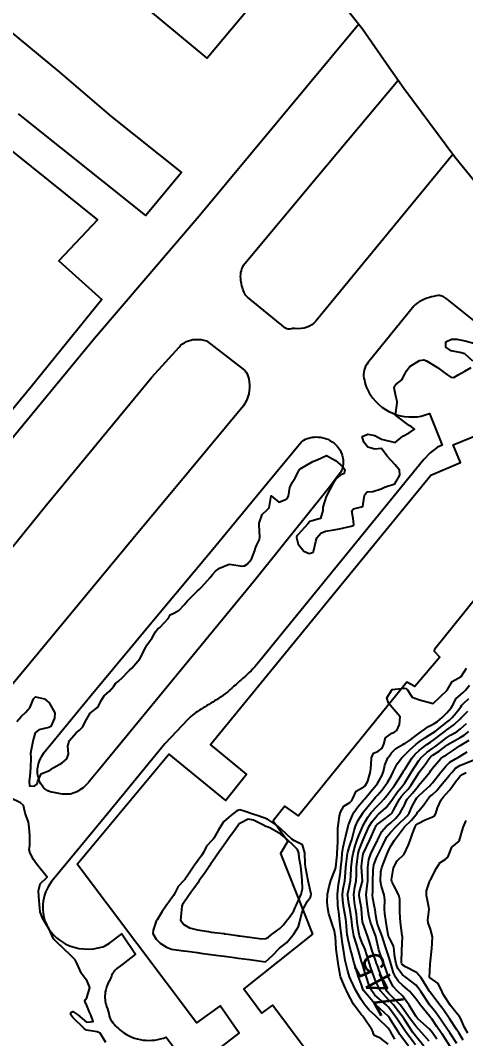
# Model space of a CAD drawing. Header units: metres. Extents: x 307586 to 320046, y 7427249 to 7434250.
# Drawn here: x 317828.1 to 317893, y 7431614.8 to 7431763.3 of the extents above; entities that cross this region are included whole.
import ezdxf
from ezdxf.enums import TextEntityAlignment as Align

# ---------------------------------------------------------------- set-up
doc = ezdxf.new("R2010")
doc.units = ezdxf.units.M
doc.header["$MEASUREMENT"] = 0
for name, color, linetype in [('Area', 45, 'Continuous'), ('Cotas', 45, 'Continuous'), ('Curvas de Nivel 1m', 11, 'Continuous'), ('Curvas de Nivel 5m', 15, 'Continuous'), ('Edificações', 30, 'Continuous'), ('Vias Primárias', 230, 'Continuous')]:
    doc.layers.add(name, color=color, linetype=linetype)
doc.styles.add('Style-STANDARD', font='STANDARD.shx')

msp = doc.modelspace()

# ---------------------------------------------------------------- linework, layer by layer
at = {"layer": 'Area'}
msp.add_polyline3d([(317872.87, 7431768.56, 740.93), (317878, 7431762.09, 740.42), (317881.49, 7431757.01, 740.73), (317884.03, 7431753.41, 740.48), (317891.44, 7431743.39, 740.62), (317896.98, 7431736.58, 740.92)], dxfattribs=at)
at = {"layer": 'Curvas de Nivel 1m', "flags": 128}
for points, elevation in [([(317894.07, 7431713.58), (317892.92, 7431714.64), (317892.18, 7431714.86), (317890.93, 7431715.1), (317890.12, 7431715.63), (317890.15, 7431716.42), (317890.95, 7431716.78), (317891.74, 7431716.82), (317892.95, 7431716.58), (317894.37, 7431716.15)], 741), ([(317827.59, 7431661.04), (317828.28, 7431661.79), (317828.85, 7431662.35), (317829.5, 7431663.13), (317830, 7431664.33), (317830.32, 7431664.62), (317831.61, 7431664.32), (317832.3, 7431663.77), (317833.1, 7431662.3), (317833.07, 7431661.51), (317832.54, 7431660.31), (317832.26, 7431660.13), (317830.78, 7431659.8), (317830.25, 7431659.36), (317829.94, 7431658.33), (317829.68, 7431656.88), (317829.59, 7431656.34), (317829.63, 7431655.76), (317829.56, 7431654.34), (317829.47, 7431653.04), (317829.38, 7431652.34), (317829.45, 7431651.64), (317830.16, 7431651.6), (317830.56, 7431651.93), (317830.64, 7431652.33), (317831.11, 7431653.39), (317832.19, 7431653.83), (317832.51, 7431653.98), (317832.97, 7431654.3), (317834.2, 7431655.01), (317834.89, 7431655.59), (317835.1, 7431656.27), (317835.04, 7431657.46), (317835.28, 7431658.27), (317836.25, 7431659.36), (317836.73, 7431659.78), (317837.2, 7431660.25), (317837.56, 7431660.96), (317838.28, 7431662.24), (317839.41, 7431663.11), (317839.97, 7431664.22), (317840.32, 7431664.79), (317841.09, 7431665.44), (317841.73, 7431666.2), (317841.98, 7431666.55), (317842.34, 7431666.84), (317843.04, 7431667.5), (317843.68, 7431668.18), (317844.03, 7431668.51), (317844.37, 7431668.8), (317845.53, 7431670.15), (317846.4, 7431671.85), (317846.48, 7431672.06), (317846.52, 7431672.14), (317847.3, 7431673.25), (317847.82, 7431674.13), (317848.07, 7431674.49), (317848.44, 7431674.73), (317849.68, 7431676.1), (317849.94, 7431676.61), (317850.46, 7431676.82), (317851.26, 7431677.29), (317852, 7431678.07), (317852.23, 7431678.33), (317852.49, 7431678.63), (317853.2, 7431679.35), (317853.9, 7431680.06), (317854.21, 7431680.35), (317854.51, 7431680.63), (317855.76, 7431682.03), (317856.09, 7431682.46), (317856.54, 7431682.95), (317857.15, 7431683.41), (317858.55, 7431684), (317860.55, 7431683.67), (317860.8, 7431683.72), (317861.15, 7431683.96), (317861.82, 7431684.7), (317862.27, 7431685.95), (317862.33, 7431686.2), (317862.59, 7431686.79), (317862.97, 7431687.58), (317863.03, 7431687.95), (317862.9, 7431689.67), (317862.9, 7431689.95), (317863.35, 7431691.22), (317864.14, 7431691.94), (317864.37, 7431692.22), (317864.67, 7431693.93), (317865.77, 7431693.02), (317866.67, 7431693.37), (317866.99, 7431693.58), (317867.19, 7431693.89), (317867.41, 7431695.16), (317867.71, 7431695.89), (317868.1, 7431696.49), (317868.72, 7431697.61), (317868.81, 7431697.79), (317868.9, 7431697.88), (317870.73, 7431698.96), (317871.36, 7431699.22), (317872.74, 7431699.83), (317874.04, 7431699.12), (317874.73, 7431698.53), (317875.1, 7431698.18), (317875.41, 7431697.8), (317875.32, 7431697.2), (317874.71, 7431696.95), (317874.08, 7431696.44), (317873.69, 7431695.82), (317872.67, 7431693.83), (317872.21, 7431692.28), (317872.18, 7431691.83), (317871.85, 7431690.62), (317870.63, 7431690.29), (317870.29, 7431690.19), (317870, 7431689.86), (317868.61, 7431688.29), (317868.4, 7431688.09), (317868.35, 7431687.88), (317868.59, 7431686.92), (317869.45, 7431685.87), (317870.23, 7431685.52), (317870.57, 7431685.61), (317870.73, 7431685.69), (317870.85, 7431685.85), (317871.17, 7431687.27), (317871.35, 7431687.84), (317871.92, 7431688.52), (317872.61, 7431688.8), (317873.79, 7431688.99), (317874.62, 7431689.14), (317876.35, 7431689.51), (317876.62, 7431689.62), (317876.74, 7431689.78), (317876.64, 7431690.64), (317876.45, 7431691.78), (317876.66, 7431692.03), (317878.03, 7431692.39), (317878.25, 7431693.76), (317878.31, 7431694.13), (317878.68, 7431694.51), (317879.51, 7431694.58), (317880.69, 7431694.96), (317881.19, 7431695.23), (317882.69, 7431695.71), (317883.44, 7431696.97), (317883.36, 7431697.7), (317882.73, 7431698.49), (317881.58, 7431699.72), (317880.76, 7431700.86), (317879.76, 7431700.74), (317878.76, 7431701.06), (317878.2, 7431701.77), (317877.93, 7431702.62), (317878.78, 7431702.93), (317879.78, 7431702.75), (317880.78, 7431702.23), (317882.77, 7431701.71), (317883.85, 7431702.63), (317884.79, 7431703.15), (317885.58, 7431703.68), (317885.14, 7431704.03), (317884.8, 7431704.21), (317882.81, 7431705.71), (317883.03, 7431707.51), (317883.03, 7431707.71), (317882.85, 7431708.49), (317882.59, 7431709.71), (317882.63, 7431709.95), (317882.87, 7431710.18), (317883.71, 7431710.87), (317884.16, 7431711.7), (317884.4, 7431712.2), (317884.9, 7431712.81), (317886.28, 7431713.67), (317886.91, 7431713.8), (317887.33, 7431713.66), (317888.9, 7431712.69), (317890.27, 7431711.63), (317890.89, 7431711.26), (317891.28, 7431711.23), (317891.92, 7431711.6), (317892.9, 7431712.12), (317893.84, 7431712.65)], 741), ([(317881.72, 7431613.94), (317880.67, 7431614.77), (317879.73, 7431615.22), (317879.55, 7431615.55), (317879.53, 7431615.73), (317879.36, 7431616.11), (317878.25, 7431617.75), (317878.03, 7431618.02), (317877.77, 7431618.31), (317876.65, 7431619.77), (317875.81, 7431621.43), (317875.67, 7431621.78), (317875.52, 7431622.07), (317874.79, 7431623.79), (317874.52, 7431625.12), (317874.43, 7431625.79), (317874.17, 7431627.5), (317874.14, 7431627.8), (317874.03, 7431629.67), (317874.02, 7431629.8), (317873.91, 7431630.49), (317873.58, 7431631.46), (317873.45, 7431631.81), (317873.08, 7431632.95), (317872.91, 7431633.82), (317872.82, 7431634.68), (317872.89, 7431635.82), (317873.13, 7431636.96), (317873.38, 7431637.81), (317874.02, 7431639.44), (317874.09, 7431639.74), (317874.09, 7431639.8), (317874.28, 7431641.57), (317874.29, 7431641.8), (317874.38, 7431643.49), (317874.39, 7431643.8), (317874.4, 7431645.49), (317874.42, 7431645.8), (317874.65, 7431647.26), (317874.78, 7431647.79), (317875.25, 7431648.67), (317876.14, 7431649.2), (317876.44, 7431649.48), (317876.58, 7431649.78), (317877.06, 7431650.87), (317878.17, 7431651.5), (317878.32, 7431651.61), (317878.43, 7431651.76), (317878.76, 7431652.34), (317879.14, 7431653.75), (317879.23, 7431654.77), (317879.28, 7431655.74), (317879.57, 7431656.39), (317880.23, 7431656.66), (317880.84, 7431657.12), (317881.08, 7431657.72), (317881.32, 7431658.65), (317882.26, 7431659.34), (317882.53, 7431659.43), (317882.98, 7431659.7), (317883.4, 7431660.58), (317883.47, 7431661.7), (317882.31, 7431663.06), (317881.77, 7431663.72), (317881.54, 7431664.5), (317882.33, 7431665.71), (317884.13, 7431665.9), (317884.34, 7431665.86), (317884.51, 7431665.69), (317885.22, 7431664.57), (317886.32, 7431664.2), (317888.31, 7431663.64), (317890.33, 7431665.61), (317891.08, 7431666.88), (317892.36, 7431667.59), (317893.15, 7431668.81)], 742), ([(317882.71, 7431614.68), (317882.13, 7431615.7), (317881.74, 7431616.3), (317880.29, 7431617.72), (317879.77, 7431618.19), (317878.97, 7431618.94), (317878.3, 7431619.75), (317877.79, 7431620.46), (317877.02, 7431621.77), (317876.28, 7431623.33), (317876.11, 7431623.78), (317875.84, 7431624.63), (317875.54, 7431625.78), (317875.46, 7431626.18), (317875.2, 7431627.79), (317875.09, 7431628.59), (317874.93, 7431629.79), (317874.79, 7431630.92), (317874.7, 7431631.79), (317874.52, 7431633.22), (317874.44, 7431633.8), (317874.38, 7431634.22), (317874.34, 7431635.8), (317874.5, 7431637.29), (317874.59, 7431637.79), (317874.77, 7431639.04), (317874.84, 7431639.79), (317874.95, 7431640.88), (317875.03, 7431641.79), (317875.16, 7431642.69), (317875.41, 7431643.79), (317875.54, 7431644.33), (317875.9, 7431645.78), (317875.95, 7431645.93), (317876.1, 7431646.29), (317876.53, 7431647.37), (317876.73, 7431647.77), (317877.3, 7431648.6), (317878.14, 7431649.57), (317878.31, 7431649.76), (317879.13, 7431650.77), (317879.98, 7431651.73), (317880.18, 7431652), (317880.8, 7431653.11), (317881.03, 7431653.72), (317881.26, 7431654.67), (317881.7, 7431655.72), (317881.91, 7431656.02), (317882.22, 7431656.46), (317882.84, 7431657.09), (317883.88, 7431657.69), (317884.12, 7431657.81), (317884.24, 7431657.87), (317884.82, 7431658.25), (317886.26, 7431659.33), (317886.46, 7431659.46), (317886.72, 7431659.66), (317887.61, 7431660.31), (317888.28, 7431660.62), (317888.91, 7431661.01), (317889.61, 7431661.62), (317890.3, 7431662.3), (317890.91, 7431663), (317891.25, 7431663.6), (317891.6, 7431664.32), (317892.33, 7431664.97), (317892.68, 7431665.24), (317893, 7431665.58), (317893.6, 7431666.32)], 743), ([(317884.67, 7431613.67), (317883.73, 7431614.98), (317883.42, 7431615.38), (317883.22, 7431615.69), (317882.38, 7431617.08), (317881.97, 7431617.71), (317881.88, 7431617.83), (317881.77, 7431617.97), (317879.88, 7431619.73), (317879.78, 7431619.82), (317878.17, 7431621.75), (317878.04, 7431621.98), (317877.82, 7431622.63), (317877.42, 7431623.76), (317877.19, 7431624.42), (317876.77, 7431625.77), (317876.36, 7431627.29), (317876.24, 7431627.78), (317875.9, 7431629.21), (317875.78, 7431629.78), (317875.77, 7431629.92), (317875.59, 7431631.78), (317875.54, 7431632.18), (317875.28, 7431633.79), (317875.12, 7431634.94), (317875.08, 7431635.79), (317875.18, 7431636.6), (317875.41, 7431637.79), (317875.48, 7431638.31), (317875.57, 7431639.78), (317875.61, 7431640.2), (317875.81, 7431641.78), (317875.85, 7431641.99), (317876.06, 7431642.65), (317876.35, 7431643.5), (317876.42, 7431643.78), (317876.75, 7431645.11), (317876.97, 7431645.77), (317877.32, 7431646.55), (317878.06, 7431647.76), (317878.08, 7431647.8), (317878.12, 7431647.85), (317879.69, 7431649.74), (317879.9, 7431649.98), (317880.15, 7431650.27), (317880.83, 7431651.06), (317881.33, 7431651.72), (317881.66, 7431652.24), (317882.19, 7431653.15), (317882.47, 7431653.71), (317883.05, 7431654.85), (317883.67, 7431655.7), (317883.94, 7431655.97), (317884.22, 7431656.22), (317884.95, 7431656.96), (317885.76, 7431657.67), (317886.25, 7431658.04), (317887.19, 7431658.71), (317888.26, 7431659.37), (317888.63, 7431659.63), (317889.53, 7431660.36), (317890.28, 7431660.95), (317890.65, 7431661.24), (317891.04, 7431661.6), (317891.62, 7431662.28), (317892.31, 7431663.19), (317892.49, 7431663.41), (317892.66, 7431663.59), (317893.5, 7431664.39)], 744), ([(317886.94, 7431613.65), (317885.73, 7431615.16), (317885.34, 7431615.66), (317884.54, 7431616.88), (317884.01, 7431617.68), (317883.77, 7431618.02), (317883.05, 7431618.97), (317882.49, 7431619.7), (317881.79, 7431620.43), (317880.62, 7431621.72), (317879.83, 7431623.29), (317879.72, 7431623.62), (317879.69, 7431623.73), (317879.2, 7431625.1), (317879, 7431625.74), (317878.61, 7431627.01), (317878.38, 7431627.75), (317878.25, 7431628.12), (317877.89, 7431628.86), (317877.54, 7431629.76), (317877.43, 7431630.25), (317877.23, 7431631.77), (317877.09, 7431632.92), (317876.97, 7431633.77), (317876.82, 7431634.63), (317876.74, 7431635.77), (317876.89, 7431636.87), (317877.06, 7431637.77), (317877.12, 7431638.66), (317877.12, 7431639.77), (317877.19, 7431640.62), (317877.36, 7431641.77), (317877.51, 7431642.31), (317878.07, 7431643.76), (317878.98, 7431645.75), (317879.39, 7431646.45), (317880.12, 7431647.32), (317880.33, 7431647.52), (317880.61, 7431647.73), (317881.41, 7431648.44), (317882.14, 7431649.34), (317882.38, 7431649.71), (317883.1, 7431650.76), (317883.88, 7431651.68), (317884.18, 7431652.07), (317885.14, 7431653.68), (317886.21, 7431655.35), (317886.34, 7431655.53), (317886.44, 7431655.66), (317887.35, 7431656.52), (317888.24, 7431657.14), (317888.53, 7431657.34), (317888.92, 7431657.63), (317890.25, 7431658.63), (317890.84, 7431659.02), (317891.78, 7431659.59), (317892.06, 7431659.8), (317892.27, 7431659.97), (317893.13, 7431660.73)], 746), ([(317887.72, 7431614.39), (317886.6, 7431615.65), (317885.75, 7431616.59), (317884.93, 7431617.67), (317883.78, 7431619.3), (317883.62, 7431619.52), (317883.48, 7431619.68), (317881.81, 7431621.37), (317881.52, 7431621.71), (317881.24, 7431622.29), (317880.74, 7431623.72), (317880.16, 7431625.42), (317880.05, 7431625.73), (317879.86, 7431626.22), (317879.37, 7431627.74), (317879.02, 7431628.87), (317878.7, 7431629.75), (317878.03, 7431631.66), (317878, 7431631.76), (317877.99, 7431631.81), (317877.94, 7431632.36), (317877.84, 7431633.65), (317877.82, 7431633.76), (317877.53, 7431635.32), (317877.5, 7431635.76), (317877.56, 7431636.19), (317877.97, 7431637.76), (317877.97, 7431637.79), (317877.86, 7431639.76), (317877.86, 7431639.92), (317878.05, 7431641.46), (317878.09, 7431641.73), (317878.1, 7431641.76), (317878.14, 7431641.84), (317879.07, 7431643.75), (317879.77, 7431645.42), (317879.91, 7431645.73), (317879.98, 7431645.85), (317880.1, 7431645.98), (317881.08, 7431646.75), (317882.12, 7431647.52), (317882.22, 7431647.61), (317882.31, 7431647.71), (317882.51, 7431648.09), (317883.39, 7431649.69), (317883.69, 7431650.14), (317884.16, 7431650.65), (317884.66, 7431651.18), (317885.03, 7431651.67), (317886.19, 7431653.56), (317886.24, 7431653.62), (317886.27, 7431653.66), (317887.11, 7431654.74), (317887.7, 7431655.65), (317887.95, 7431655.91), (317888.22, 7431656.1), (317889.17, 7431656.68), (317890.24, 7431657.54), (317890.28, 7431657.57), (317890.35, 7431657.61), (317891.55, 7431658.3), (317892.25, 7431658.71), (317892.79, 7431659.05), (317893.5, 7431659.58)], 747), ([(317888.81, 7431614.71), (317888.17, 7431615.63), (317887.74, 7431616.14), (317886.07, 7431617.66), (317885.77, 7431618.03), (317884.77, 7431619.67), (317883.8, 7431621.01), (317883.1, 7431621.69), (317882.48, 7431622.36), (317881.83, 7431623.58), (317881.78, 7431623.71), (317881.76, 7431623.79), (317881.09, 7431625.72), (317880.6, 7431627), (317880.36, 7431627.73), (317879.95, 7431629.68), (317879.94, 7431629.73), (317879.9, 7431629.82), (317879.13, 7431631.74), (317878.91, 7431632.71), (317878.78, 7431633.75), (317878.66, 7431634.45), (317878.54, 7431635.75), (317878.68, 7431637.06), (317878.74, 7431637.75), (317878.74, 7431638.48), (317878.74, 7431639.75), (317878.9, 7431640.89), (317879.21, 7431641.74), (317880.07, 7431643.5), (317880.15, 7431643.65), (317880.18, 7431643.73), (317880.82, 7431644.99), (317881.46, 7431645.72), (317881.82, 7431645.99), (317882.1, 7431646.24), (317882.86, 7431646.95), (317883.5, 7431647.69), (317884.14, 7431648.9), (317884.35, 7431649.47), (317884.48, 7431649.68), (317885.27, 7431650.56), (317886.16, 7431651.66), (317886.17, 7431651.68), (317887.09, 7431652.74), (317887.81, 7431653.64), (317887.97, 7431653.86), (317888.2, 7431654.2), (317889.43, 7431655.62), (317889.87, 7431655.96), (317890.22, 7431656.18), (317891.1, 7431656.73), (317892.24, 7431657.52), (317892.28, 7431657.55), (317892.34, 7431657.59), (317893.54, 7431658.29)], 748), ([(317890.79, 7431613.6), (317889.73, 7431615.24), (317889.58, 7431615.46), (317889.47, 7431615.61), (317888.84, 7431616.53), (317888.08, 7431617.64), (317887.95, 7431617.82), (317887.77, 7431618.03), (317886.42, 7431619.65), (317885.8, 7431620.51), (317884.85, 7431621.67), (317883.82, 7431622.55), (317883.23, 7431623.1), (317882.84, 7431623.69), (317882.52, 7431624.38), (317882.11, 7431625.71), (317881.87, 7431626.53), (317881.47, 7431627.71), (317881.29, 7431628.31), (317880.83, 7431629.72), (317880.19, 7431631.47), (317880.11, 7431631.73), (317880.09, 7431631.88), (317879.94, 7431632.72), (317879.81, 7431633.59), (317879.79, 7431633.73), (317879.5, 7431635.27), (317879.46, 7431635.74), (317879.48, 7431636.24), (317879.51, 7431637.74), (317879.55, 7431639.27), (317879.57, 7431639.74), (317879.64, 7431640.13), (317880.04, 7431641.15), (317880.23, 7431641.55), (317880.32, 7431641.73), (317880.91, 7431642.88), (317881.27, 7431643.72), (317881.56, 7431644.24), (317882.08, 7431644.85), (317882.88, 7431645.7), (317883.48, 7431646.31), (317884.11, 7431646.88), (317884.52, 7431647.27), (317884.79, 7431647.67), (317885.2, 7431648.6), (317885.75, 7431649.66), (317885.92, 7431649.89), (317886.15, 7431650.13), (317886.95, 7431650.86), (317887.79, 7431651.64), (317887.97, 7431651.85), (317888.18, 7431652.1), (317889.42, 7431653.62), (317890.2, 7431654.58), (317890.73, 7431655.09), (317891.55, 7431655.6), (317891.98, 7431655.83), (317892.22, 7431655.97), (317893.23, 7431656.58)], 749), ([(317892.67, 7431614.52), (317892.03, 7431615.59), (317891.74, 7431616.03), (317890.71, 7431617.6), (317889.78, 7431618.99), (317889.52, 7431619.36), (317889.32, 7431619.62), (317887.81, 7431621.57), (317887.76, 7431621.64), (317887.69, 7431621.76), (317886.54, 7431623.65), (317885.84, 7431624.42), (317884.27, 7431625.26), (317883.85, 7431625.46), (317883.75, 7431625.58), (317883.71, 7431625.68), (317883.69, 7431625.85), (317883.73, 7431627.68), (317883.82, 7431629.59), (317883.8, 7431629.68), (317883.76, 7431629.83), (317883.52, 7431631.69), (317883.45, 7431633.19), (317883.43, 7431633.69), (317883.41, 7431635.13), (317883.3, 7431635.69), (317882.57, 7431637.12), (317882.24, 7431637.71), (317882.21, 7431637.91), (317882.51, 7431639.7), (317883.05, 7431640.69), (317884.05, 7431641.68), (317884.71, 7431643.03), (317884.92, 7431643.67), (317885.23, 7431644.52), (317885.66, 7431645.66), (317885.83, 7431645.93), (317886.1, 7431646.15), (317887.1, 7431646.66), (317888.11, 7431647.09), (317888.48, 7431647.28), (317888.69, 7431647.63), (317888.91, 7431648.41), (317889.47, 7431649.62), (317889.75, 7431650.01), (317890.16, 7431650.43), (317890.73, 7431651.04), (317891.09, 7431651.6), (317891.54, 7431652.24), (317892.19, 7431653.01), (317892.5, 7431653.28), (317893.11, 7431653.58)], 751), ([(317840.55, 7431614.2), (317839.73, 7431615.54), (317839.29, 7431615.78), (317837.73, 7431616.01), (317837.42, 7431616.24), (317835.76, 7431617.84), (317835.43, 7431618.26), (317835.47, 7431618.56), (317835.77, 7431618.7), (317836.47, 7431618.25), (317837.75, 7431617.16), (317838.7, 7431617.27), (317838.37, 7431618.23), (317838.18, 7431618.65), (317837.78, 7431619.61), (317837.5, 7431620.24), (317837.58, 7431620.45), (317837.79, 7431620.72), (317838.21, 7431622.23), (317837.82, 7431623.16), (317836.99, 7431624.25), (317836.35, 7431625.76), (317836.09, 7431626.26), (317835.86, 7431626.49), (317833.98, 7431628.28), (317833.88, 7431628.37), (317832.94, 7431629.34), (317832.49, 7431630.3), (317832.31, 7431630.71), (317831.91, 7431631.36), (317831.32, 7431632.32), (317830.98, 7431633.28), (317830.87, 7431634.32), (317830.77, 7431635.52), (317830.72, 7431636.32), (317830.98, 7431637.33), (317832, 7431638.31), (317830.4, 7431640.33), (317830.03, 7431640.88), (317829.5, 7431641.8), (317829.39, 7431642.34), (317829.47, 7431642.92), (317829.47, 7431644.34), (317829.38, 7431645.63), (317829.26, 7431646.34), (317828.8, 7431647.66), (317828.63, 7431648.35), (317828.55, 7431648.77), (317828.13, 7431649.16), (317826.63, 7431649.88)], 741), ([(317893.35, 7431615.57), (317892.82, 7431616.5), (317892.38, 7431617.58), (317892.15, 7431617.97), (317891.77, 7431618.37), (317890.84, 7431619.6), (317889.81, 7431621.16), (317889.58, 7431621.61), (317889, 7431622.79), (317887.83, 7431623.62), (317887.81, 7431623.64), (317887.77, 7431623.7), (317887.85, 7431625.64), (317888.03, 7431627.49), (317888.05, 7431627.64), (317888.09, 7431627.84), (317888.19, 7431629.64), (317887.92, 7431630.71), (317887.54, 7431631.64), (317887.5, 7431632.08), (317887.7, 7431633.64), (317887.68, 7431633.92), (317887.31, 7431635.65), (317887.32, 7431636.31), (317887.75, 7431637.64), (317887.82, 7431637.82), (317888.01, 7431638.12), (317888.79, 7431639.63), (317889.25, 7431640.41), (317890.04, 7431640.89), (317890.42, 7431641.23), (317890.58, 7431641.6), (317890.99, 7431642.68), (317892.07, 7431643.59), (317892.68, 7431645.58), (317893.09, 7431646.59)], 752)]:
    msp.add_lwpolyline(points, dxfattribs=dict(at, elevation=elevation))
at = {"layer": 'Curvas de Nivel 1m', "elevation": 741, "flags": 128}
msp.add_lwpolyline([(317860.12, 7431648.15), (317859.66, 7431647.98), (317858.78, 7431647.32), (317858.1, 7431646.75), (317857.72, 7431646.38), (317857.48, 7431646.01), (317856.96, 7431645.13), (317856.3, 7431644.02), (317856.21, 7431643.88), (317856.07, 7431643.72), (317855.25, 7431642.84), (317854.83, 7431642.03), (317854.56, 7431641.52), (317854.03, 7431640.8), (317853.48, 7431640.05), (317852.4, 7431638.45), (317852.14, 7431638.07), (317852.08, 7431637.99), (317852, 7431637.9), (317851.12, 7431636.94), (317850.67, 7431636.08), (317850.43, 7431635.63), (317849.96, 7431634.98), (317849.32, 7431634.1), (317848.76, 7431633.29), (317848.02, 7431632.12), (317847.92, 7431631.92), (317847.46, 7431630.58), (317847.43, 7431630.12), (317847.89, 7431629.28), (317848.48, 7431628.7), (317849.39, 7431628.1), (317849.88, 7431627.89), (317850.14, 7431627.82), (317851.88, 7431627.58), (317852.43, 7431627.51), (317853.87, 7431627.32), (317854.7, 7431627.2), (317855.87, 7431627.04), (317856.98, 7431626.9), (317857.86, 7431626.78), (317859.26, 7431626.58), (317859.86, 7431626.5), (317861.52, 7431626.29), (317861.86, 7431626.24), (317863.82, 7431625.96), (317863.85, 7431625.97), (317864.88, 7431626.89), (317865.82, 7431627.9), (317865.85, 7431627.93), (317865.88, 7431627.95), (317866.97, 7431628.81), (317867.85, 7431629.88), (317867.87, 7431629.91), (317867.9, 7431629.95), (317868.67, 7431631.12), (317868.87, 7431631.87), (317869.14, 7431633.06), (317869.44, 7431633.86), (317869.96, 7431634.84), (317870.41, 7431635.41), (317870.49, 7431635.84), (317870.08, 7431637.77), (317870.06, 7431637.85), (317870, 7431638.04), (317869.72, 7431639.56), (317869.67, 7431639.86), (317869.63, 7431640.26), (317869.59, 7431641.86), (317869.24, 7431643.03), (317868.07, 7431643.63), (317867.69, 7431643.88), (317866.09, 7431645.37), (317865.43, 7431645.91), (317864.11, 7431646.79), (317862.79, 7431647.27), (317862.12, 7431647.47), (317860.75, 7431647.96)], close=True, dxfattribs=at)
at = {"layer": 'Curvas de Nivel 5m', "flags": 128}
for points, elevation in [([(317885.71, 7431613.86), (317884.34, 7431615.67), (317883.75, 7431616.55), (317882.98, 7431617.69), (317882.48, 7431618.41), (317881.78, 7431619.37), (317881.46, 7431619.71), (317879.8, 7431621.13), (317879.33, 7431621.74), (317878.88, 7431622.8), (317878.57, 7431623.75), (317878.39, 7431624.3), (317877.94, 7431625.76), (317877.86, 7431626.03), (317877.35, 7431627.77), (317877.09, 7431628.56), (317876.74, 7431629.77), (317876.49, 7431631.21), (317876.43, 7431631.78), (317876.37, 7431632.21), (317876.12, 7431633.78), (317876.1, 7431633.92), (317875.96, 7431634.77), (317875.83, 7431635.64), (317875.82, 7431635.78), (317875.84, 7431635.92), (317875.98, 7431636.58), (317876.21, 7431637.57), (317876.24, 7431637.78), (317876.31, 7431639.48), (317876.33, 7431639.78), (317876.51, 7431641.31), (317876.6, 7431641.77), (317876.94, 7431642.9), (317877.22, 7431643.77), (317877.44, 7431644.41), (317878.02, 7431645.76), (317878.05, 7431645.8), (317878.09, 7431645.9), (317878.77, 7431647.09), (317879.25, 7431647.74), (317880.13, 7431648.69), (317880.65, 7431649.22), (317881.09, 7431649.72), (317881.57, 7431650.3), (317882.16, 7431651.07), (317882.44, 7431651.43), (317882.64, 7431651.7), (317883.54, 7431653.05), (317883.92, 7431653.69), (317884.02, 7431653.86), (317884.2, 7431654.13), (317885.19, 7431655.68), (317885.65, 7431656.24), (317886.23, 7431656.78), (317886.72, 7431657.18), (317887.35, 7431657.65), (317887.88, 7431658.01), (317888.25, 7431658.27), (317890.02, 7431659.61), (317890.16, 7431659.72), (317890.27, 7431659.8), (317891.32, 7431660.56), (317892.29, 7431661.45), (317892.36, 7431661.52), (317892.43, 7431661.59), (317893.33, 7431662.55)], 745), ([(317891.72, 7431614.04), (317890.72, 7431615.6), (317889.75, 7431617.04), (317889.37, 7431617.62), (317888.7, 7431618.56), (317887.78, 7431619.64), (317886.51, 7431621.65), (317885.82, 7431622.57), (317884.34, 7431623.67), (317883.84, 7431624.07), (317883.16, 7431625.01), (317882.91, 7431625.69), (317882.63, 7431626.94), (317882.58, 7431627.7), (317882.5, 7431628.31), (317881.9, 7431629.44), (317881.78, 7431629.71), (317881.73, 7431629.89), (317881.42, 7431631.72), (317881.24, 7431633.01), (317881.21, 7431633.72), (317881.23, 7431634.99), (317881.13, 7431635.72), (317880.74, 7431636.98), (317880.6, 7431637.72), (317880.64, 7431639.1), (317880.8, 7431639.72), (317881.15, 7431640.61), (317881.58, 7431641.71), (317881.71, 7431642.06), (317882.06, 7431642.78), (317882.64, 7431643.7), (317884.09, 7431645.68), (317885.13, 7431646.64), (317885.95, 7431647.66), (317886.01, 7431647.78), (317886.13, 7431647.95), (317886.93, 7431648.85), (317887.45, 7431649.65), (317887.77, 7431650.02), (317888.15, 7431650.35), (317888.82, 7431650.98), (317889.34, 7431651.62), (317890.18, 7431652.64), (317890.64, 7431653.15), (317890.99, 7431653.6), (317891.56, 7431654.23), (317892.2, 7431654.61), (317892.9, 7431654.89), (317894.21, 7431655.45)], 750)]:
    msp.add_lwpolyline(points, dxfattribs=dict(at, elevation=elevation))
at = {"layer": 'Curvas de Nivel 5m', "elevation": 740, "flags": 128}
msp.add_lwpolyline([(317863.46, 7431645.93), (317862.1, 7431646.64), (317861.3, 7431646.76), (317860.1, 7431646.17), (317859.99, 7431646.08), (317859.89, 7431645.97), (317859.45, 7431645.34), (317858.49, 7431643.99), (317858.06, 7431643.38), (317857.49, 7431642.57), (317857.1, 7431642.01), (317856.66, 7431641.39), (317856.03, 7431640.47), (317855.84, 7431640.2), (317855.72, 7431640.02), (317855.02, 7431639.02), (317854.33, 7431638.04), (317854.19, 7431637.84), (317854, 7431637.56), (317853.37, 7431636.66), (317852.94, 7431636.06), (317851.96, 7431634.65), (317851.72, 7431634.31), (317851.64, 7431634.07), (317851.48, 7431632.52), (317851.47, 7431632.07), (317851.92, 7431631.43), (317852.77, 7431630.91), (317853.91, 7431630.62), (317855.55, 7431630.38), (317855.91, 7431630.32), (317857.83, 7431630.08), (317857.9, 7431630.07), (317857.96, 7431630.06), (317858.41, 7431629.99), (317859.73, 7431629.8), (317859.9, 7431629.78), (317860.12, 7431629.74), (317861.9, 7431629.52), (317863.29, 7431629.32), (317863.9, 7431629.36), (317864.26, 7431629.56), (317864.69, 7431629.91), (317865.39, 7431630.43), (317865.92, 7431630.82), (317866.46, 7431631.36), (317866.87, 7431631.89), (317867.32, 7431632.5), (317867.95, 7431633.42), (317868.18, 7431633.88), (317868.34, 7431634.26), (317869.04, 7431635.86), (317869.23, 7431636.62), (317869.2, 7431637.86), (317869.09, 7431638.94), (317868.97, 7431639.87), (317868.75, 7431641.16), (317868.68, 7431641.87), (317868.53, 7431642.35), (317868.06, 7431642.77), (317866.89, 7431643.89), (317866.08, 7431644.61), (317864.48, 7431645.52), (317864.09, 7431645.64), (317863.87, 7431645.7)], close=True, dxfattribs=at)
at = {"layer": 'Edificações'}
for points in [[(317852.54, 7431776.61), (317863.7, 7431767.79), (317855.31, 7431757.77), (317844.79, 7431766.58), (317843.85, 7431765.36), (317804.89, 7431797.95), (317837.61, 7431837.06), (317844.75, 7431831.12), (317843.94, 7431807.8), (317859.46, 7431785.58), (317852.54, 7431776.61)], [(317790.59, 7431791.54), (317833.79, 7431755.73), (317841.3, 7431749.35), (317851.61, 7431741.13), (317846.37, 7431734.83), (317827.84, 7431749.67)], [(317820.2, 7431749.57), (317839.32, 7431734.19), (317833.71, 7431728.21), (317839.96, 7431722.59), (317829.69, 7431709.85), (317788.18, 7431659.57)], [(317854.25, 7431611.14), (317860.01, 7431615.57), (317857.21, 7431619.57), (317853.78, 7431617.06), (317836.38, 7431640.23), (317849.76, 7431656.28), (317858, 7431649.5), (317861.09, 7431653.33), (317855.83, 7431657.67), (317887.97, 7431696.97), (317892.26, 7431698.8), (317891.19, 7431701.39), (317900.14, 7431705.03)], [(317900.74, 7431686.74), (317888.5, 7431671.51), (317888.44, 7431671.28), (317889.24, 7431670.42), (317885.64, 7431666.14), (317884.44, 7431666.77), (317868.65, 7431647.27), (317866.65, 7431648.7), (317864.94, 7431646.53), (317867.11, 7431643.55), (317866.02, 7431641.78), (317870.71, 7431629.99), (317860.7, 7431622.04), (317863.33, 7431618.49), (317864.93, 7431619.64), (317873.63, 7431607.97)]]:
    msp.add_lwpolyline(points, dxfattribs=at)
at = {"layer": 'Vias Primárias', "elevation": 749.3}
for points in [[(317750.79, 7431603.46), (317761.74, 7431616.82), (317774.19, 7431631.8), (317774.64, 7431632.35, 0.36803), (317774.51, 7431638.53, 0.06617), (317773.8, 7431639.14), (317776.02, 7431641.68), (317782.47, 7431636.37), (317796.01, 7431652.54), (317795.09, 7431653.22), (317795.92, 7431654.5), (317795.13, 7431655.4), (317795.64, 7431656.78, -0.031148), (317796.46, 7431658.66, 0.192472), (317796.69, 7431661.05, -0.14315), (317796.69, 7431661.92, 0.055347), (317797.15, 7431664.53, -0.130094), (317797.93, 7431666.87, -0.035393), (317803.4, 7431674.04), (317819.33, 7431693.24), (317838.9, 7431716.93), (317854.15, 7431734.81), (317877.43, 7431762.81)], [(317750.79, 7431603.46), (317761.74, 7431616.82), (317774.19, 7431631.8), (317774.64, 7431632.35, 0.36803), (317774.51, 7431638.53, 0.06617), (317773.8, 7431639.14), (317776.02, 7431641.68), (317782.47, 7431636.37), (317796.01, 7431652.54), (317795.09, 7431653.22), (317795.92, 7431654.5), (317795.13, 7431655.4), (317795.64, 7431656.78, -0.031148), (317796.46, 7431658.66, 0.192472), (317796.69, 7431661.05, -0.14315), (317796.69, 7431661.92, 0.055347), (317797.15, 7431664.53, -0.130094), (317797.93, 7431666.87, -0.035393), (317803.4, 7431674.04), (317819.33, 7431693.24), (317838.9, 7431716.93), (317854.15, 7431734.81), (317877.43, 7431762.81)], [(317897.36, 7431716.99), (317890.35, 7431722.63, 0.050044), (317889.74, 7431723.02, 0.148383), (317889.03, 7431723.15, 0.087625), (317886.52, 7431722.41, 0.099205), (317885.46, 7431721.6), (317878.77, 7431713.35, 0.216013), (317878.19, 7431711.12, 0.102181), (317879.14, 7431708.69, 0.356989), (317887.74, 7431705.95), (317889.62, 7431701.36), (317888.94, 7431701.06), (317887.83, 7431700.21), (317886.93, 7431699.26), (317863.03, 7431669.86, -0.041747), (317860.9, 7431667.65, 0.004922), (317859.24, 7431666.16, -0.043601), (317856.69, 7431664.2, -0.00763), (317854.47, 7431662.84, 0.058511), (317852.51, 7431661.34), (317849.14, 7431657.75), (317840.79, 7431647.54), (317832.91, 7431638.04, 0.132055), (317831.43, 7431634.81, 0.146876), (317831.84, 7431631.55, 0.172344), (317834.62, 7431628.61, 0.199208), (317840.13, 7431628.18, 0.091525), (317841.07, 7431628.69), (317842.91, 7431630.04), (317844.88, 7431627.07), (317843.07, 7431625.66, -0.010795), (317842.34, 7431625.12, 0.145531), (317841.37, 7431623.88, -0.024688), (317840.97, 7431622.99, 0.076212), (317840.48, 7431621.53, 0.131002), (317840.67, 7431619.45, -0.038986), (317841.05, 7431618.1, 0.092953), (317841.26, 7431617.56, 0.089401), (317842.83, 7431615.86, 0.264226), (317849.37, 7431615), (317852.44, 7431610.9)], [(317897.36, 7431716.99), (317890.35, 7431722.63, 0.050044), (317889.74, 7431723.02, 0.148383), (317889.03, 7431723.15, 0.087625), (317886.52, 7431722.41, 0.099205), (317885.46, 7431721.6), (317878.77, 7431713.35, 0.216013), (317878.19, 7431711.12, 0.102181), (317879.14, 7431708.69, 0.356989), (317887.74, 7431705.95), (317889.62, 7431701.36), (317888.94, 7431701.06), (317887.83, 7431700.21), (317886.93, 7431699.26), (317863.03, 7431669.86, -0.041747), (317860.9, 7431667.65, 0.004922), (317859.24, 7431666.16, -0.043601), (317856.69, 7431664.2, -0.00763), (317854.47, 7431662.84, 0.058511), (317852.51, 7431661.34), (317849.14, 7431657.75), (317840.79, 7431647.54), (317832.91, 7431638.04, 0.132055), (317831.43, 7431634.81, 0.146876), (317831.84, 7431631.55, 0.172344), (317834.62, 7431628.61, 0.199208), (317840.13, 7431628.18, 0.091525), (317841.07, 7431628.69), (317842.91, 7431630.04), (317844.88, 7431627.07), (317843.07, 7431625.66, -0.010795), (317842.34, 7431625.12, 0.145531), (317841.37, 7431623.88, -0.024688), (317840.97, 7431622.99, 0.076212), (317840.48, 7431621.53, 0.131002), (317840.67, 7431619.45, -0.038986), (317841.05, 7431618.1, 0.092953), (317841.26, 7431617.56, 0.089401), (317842.83, 7431615.86, 0.264226), (317849.37, 7431615), (317852.44, 7431610.9)]]:
    msp.add_lwpolyline(points, format="xyb", dxfattribs=at)
at = {"layer": 'Vias Primárias'}
for points in [[(317891.17, 7431743.76), (317871.16, 7431719.42, -0.137119), (317869.91, 7431718.55, -0.112442), (317868.12, 7431718.35, 0.108634), (317867.57, 7431718.29, -0.235755), (317866.76, 7431718.41), (317861.21, 7431722.94, -0.125056), (317860.72, 7431723.61, -0.074961), (317860.23, 7431725.63, -0.173222), (317860.81, 7431727.85), (317871.39, 7431740.49), (317883.21, 7431754.57)], [(317891.17, 7431743.76), (317871.16, 7431719.42, -0.137119), (317869.91, 7431718.55, -0.112442), (317868.12, 7431718.35, 0.108634), (317867.57, 7431718.29, -0.235755), (317866.76, 7431718.41), (317861.21, 7431722.94, -0.125056), (317860.72, 7431723.61, -0.074961), (317860.23, 7431725.63, -0.173222), (317860.81, 7431727.85), (317871.39, 7431740.49), (317883.21, 7431754.57)], [(317819.63, 7431677.47), (317831.89, 7431692.64), (317847.27, 7431711.28), (317851.23, 7431715.65, -0.199042), (317853.6, 7431716.77, -0.087713), (317855.26, 7431716.56), (317860.57, 7431712.45, -0.153862), (317861.28, 7431711.43, -0.176714), (317861.12, 7431707.97, -0.064675), (317860.61, 7431707.09), (317852.75, 7431697.6), (317844.53, 7431687.72), (317829.64, 7431669.7), (317819.86, 7431657.96, -0.036113)], [(317819.63, 7431677.47), (317831.89, 7431692.64), (317847.27, 7431711.28), (317851.23, 7431715.65, -0.199042), (317853.6, 7431716.77, -0.087713), (317855.26, 7431716.56), (317860.57, 7431712.45, -0.153862), (317861.28, 7431711.43, -0.176714), (317861.12, 7431707.97, -0.064675), (317860.61, 7431707.09), (317852.75, 7431697.6), (317844.53, 7431687.72), (317829.64, 7431669.7), (317819.86, 7431657.96, -0.036113)]]:
    msp.add_lwpolyline(points, format="xyb", dxfattribs=at)
msp.add_lwpolyline([(317874.72, 7431697.29), (317873.16, 7431695.19), (317862.32, 7431681.7), (317839.41, 7431653.76), (317838.2, 7431652.32, -0.082855), (317836.56, 7431650.9, -0.160735), (317834.47, 7431650.42, -0.046133), (317832.46, 7431650.79, -0.166965), (317831.3, 7431651.59, -0.214734), (317830.67, 7431654.55, -0.122699), (317831.73, 7431656.72), (317838.43, 7431664.86), (317848.23, 7431676.69), (317855.9, 7431685.88), (317864.11, 7431695.86), (317869.06, 7431701.79, -0.100445), (317869.43, 7431702.08, -0.131446), (317871.5, 7431702.53, -0.186131), (317874.12, 7431701.38, -0.140734), (317875.07, 7431699.66, -0.129288), (317875.01, 7431697.81, -0.108781)], format="xyb", close=True, dxfattribs=at)
msp.add_lwpolyline([(317874.72, 7431697.29), (317873.16, 7431695.19), (317862.32, 7431681.7), (317839.41, 7431653.76), (317838.2, 7431652.32, -0.082855), (317836.56, 7431650.9, -0.160735), (317834.47, 7431650.42, -0.046133), (317832.46, 7431650.79, -0.166965), (317831.3, 7431651.59, -0.214734), (317830.67, 7431654.55, -0.122699), (317831.73, 7431656.72), (317838.43, 7431664.86), (317848.23, 7431676.69), (317855.9, 7431685.88), (317864.11, 7431695.86), (317869.06, 7431701.79, -0.100445), (317869.43, 7431702.08, -0.131446), (317871.5, 7431702.53, -0.186131), (317874.12, 7431701.38, -0.140734), (317875.07, 7431699.66, -0.129288), (317875.01, 7431697.81, -0.108781)], format="xyb", close=True, dxfattribs=at)

# ---------------------------------------------------------------- texts
at = {"layer": 'Cotas', "style": 'Style-STANDARD'}
msp.add_text('745', height=4, rotation=118.3568, dxfattribs=at).set_placement((317880.5, 7431622.75, 745), align=Align.MIDDLE_CENTER)

doc.saveas('drawing.dxf')
